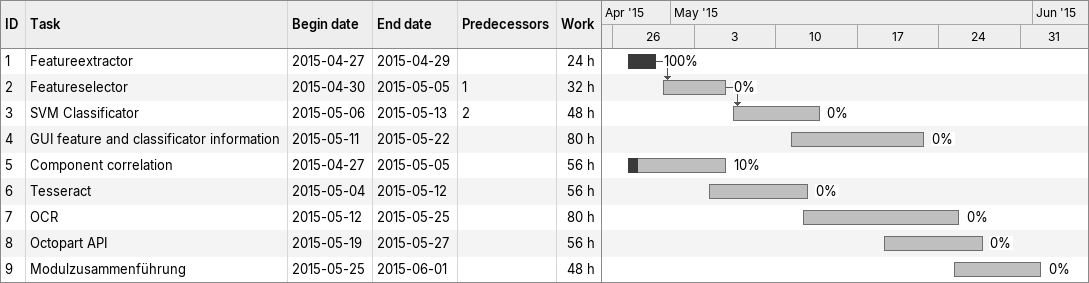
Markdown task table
| ID | Task | Start | Finish | Predecessors | % complete | Work (h) |
|---|---|---|---|---|---|---|
| 1 | Featureextractor | 2015-04-27 | 2015-04-29 |  | 100 | 24 |
| 2 | Featureselector | 2015-04-30 | 2015-05-05 | 1 | 0 | 32 |
| 3 | SVM Classificator | 2015-05-06 | 2015-05-13 | 2 | 0 | 48 |
| 4 | GUI feature and classificator information | 2015-05-11 | 2015-05-22 |  | 0 | 80 |
| 5 | Component correlation | 2015-04-27 | 2015-05-05 |  | 10 | 56 |
| 6 | Tesseract | 2015-05-04 | 2015-05-12 |  | 0 | 56 |
| 7 | OCR | 2015-05-12 | 2015-05-25 |  | 0 | 80 |
| 8 | Octopart API | 2015-05-19 | 2015-05-27 |  | 0 | 56 |
| 9 | Modulzusammenführung | 2015-05-25 | 2015-06-01 |  | 0 | 48 |
